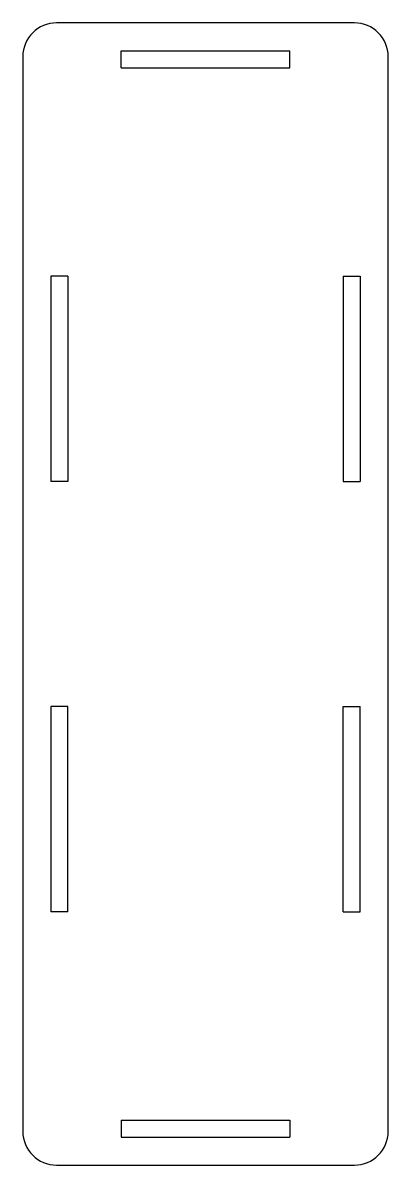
# Model space of a CAD drawing. Header units: millimetres. Extents: x -32 to 32, y -102 to 102.
import ezdxf

# ---------------------------------------------------------------- set-up
doc = ezdxf.new("R2010")
doc.units = ezdxf.units.MM

msp = doc.modelspace()

# ---------------------------------------------------------------- linework, layer by layer
at = {"color": 7, "linetype": 'Continuous', "lineweight": 25}
for p, q in [((26.5, 101.5), (-26.5, 101.5)), ((-32.5, 95.5), (-32.5, -95.5)), ((-15, 96.5), (15, 96.5)), ((-15, 93.5), (-15, 96.5)), ((15, 93.5), (15, 96.5)), ((32.5, -95.5), (32.5, 95.5)), ((-15, 93.5), (15, 93.5)), ((-24.5, 56.5), (-27.5, 56.5)), ((-27.5, 56.5), (-27.5, 20)), ((-24.5, 56.5), (-24.5, 20)), ((24.5, 56.5), (24.5, 20)), ((24.5, 56.5), (27.5, 56.5)), ((27.5, 56.5), (27.5, 20)), ((-24.5, 20), (-27.5, 20)), ((24.5, 20), (27.5, 20)), ((-27.5, -20), (-27.5, -56.5)), ((-24.5, -20), (-27.5, -20)), ((-24.5, -56.5), (-24.5, -20)), ((24.5, -20), (27.5, -20)), ((24.5, -56.5), (24.5, -20)), ((27.5, -56.5), (27.5, -20)), ((-24.5, -56.5), (-27.5, -56.5)), ((24.5, -56.5), (27.5, -56.5)), ((-15, -93.5), (-15, -96.5)), ((-15, -93.5), (15, -93.5)), ((15, -93.5), (15, -96.5)), ((-15, -96.5), (15, -96.5)), ((-26.5, -101.5), (26.5, -101.5))]:
    msp.add_line(p, q, dxfattribs=at)
for centre, start, end in [((26.5, 95.5), 0, 90), ((-26.5, 95.5), 90, 180), ((-26.5, -95.5), 180, 270), ((26.5, -95.5), 270, 0)]:
    msp.add_arc(centre, 6, start, end, dxfattribs=at)

doc.saveas('drawing.dxf')
